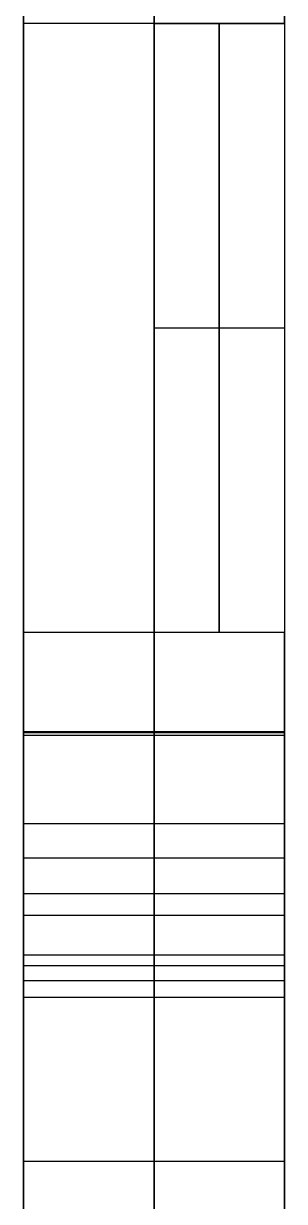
# Model space of a CAD drawing. Extents: x 6886 to 7154, y -44440 to -39703.
# Drawn here: x 7104.5 to 7122.5, y -40526.6 to -40445.4 of the extents above; entities that cross this region are included whole.
import ezdxf

# ---------------------------------------------------------------- set-up
doc = ezdxf.new("R2010")
doc.units = 0
doc.layers.add('ENDS', color=40, linetype='CONTINUOUS')

# ---------------------------------------------------------------- blocks, each defined once
blk = doc.blocks.new('SKYLARK200_END-S-1')
at = {"layer": 'ENDS'}
for p, q in [((-50, 4450.028, 141), (-50, 3868.028, 141)), ((-32, 4450.028, 141), (-32, 3868.028, 141)), ((-50, 4027.606, 282), (-50, 3886, 282)), ((-50, 4027.606, 264), (-50, 3886, 264)), ((-50, 4027.606, 273), (-50, 3886, 273)), ((-50, 4012.128, 226), (-50, 3934.128, 226)), ((-50, 3934.128, 56), (-50, 4012.128, 56)), ((-41, 3934.128, 56), (-41, 4012.128, 56)), ((-41, 4012.128, 226), (-41, 3934.128, 226)), ((-32, 4012.128, 226), (-32, 3994.128, 226)), ((-32, 3994.128, 56), (-32, 4012.128, 56)), ((-32, 3994.128, 56), (-50, 3994.128, 56)), ((-41, 3994.128, 226), (-50, 3994.128, 226)), ((-41, 3994.128, 56), (-32, 3994.128, 56)), ((-41, 3994.128, 56), (-41, 3952.128, 56)), ((-41, 3952.128, 226), (-41, 3994.128, 226)), ((-41, 3994.128, 226), (-32, 3994.128, 226)), ((-41, 3954.942, 66.5), (-41, 3991.315, 66.5)), ((-41, 3954.942, 215.5), (-41, 3991.315, 215.5)), ((-32, 3973.128, 77), (-41, 3973.128, 77)), ((-41, 3973.128, 56), (-41, 3973.128, 77)), ((-32, 3973.128, 205), (-41, 3973.128, 205)), ((-41, 3973.128, 226), (-41, 3973.128, 205)), ((-50, 3956.803, 282), (-50, 3956.803, 264)), ((-41, 3952.128, 56), (-50, 3952.128, 56)), ((-41, 3952.128, 226), (-50, 3952.128, 226)), ((-32, 3952.128, 56), (-41, 3952.128, 56)), ((-32, 3952.128, 226), (-41, 3952.128, 226)), ((-32, 3934.128, 56), (-32, 3952.128, 56)), ((-32, 3952.128, 226), (-32, 3934.128, 226)), ((-32, 3945.278, 282), (-50, 3945.278, 282)), ((-50, 3945.278, 282), (-50, 3932.624, 282)), ((-32, 3945.278, 0), (-50, 3945.278, 0)), ((-50, 3932.624, 0), (-50, 3945.278, 0)), ((-32, 3945.215, 281.132), (-50, 3945.215, 281.132)), ((-32, 3945.215, 0.867), (-50, 3945.215, 0.867)), ((-32, 3945.027, 280.283), (-50, 3945.027, 280.283)), ((-50, 3928.128, 232), (-50, 3945.027, 280.283)), ((-32, 3945.027, 1.716), (-50, 3945.027, 1.716)), ((-50, 3945.027, 1.716), (-50, 3928.128, 50)), ((-41, 3945.278, 282), (-41, 3932.624, 282)), ((-41, 3932.624, 0), (-41, 3945.278, 0)), ((-41, 3928.128, 232), (-41, 3945.027, 280.283)), ((-41, 3945.027, 1.716), (-41, 3928.128, 50)), ((-32, 3945.278, 282), (-32, 3932.624, 282)), ((-32, 3932.624, 0), (-32, 3945.278, 0)), ((-32, 3928.128, 232), (-32, 3945.027, 280.283)), ((-32, 3945.027, 1.716), (-32, 3928.128, 50)), ((-32, 3938.951, 282), (-50, 3938.951, 282)), ((-32, 3938.951, 0), (-50, 3938.951, 0)), ((-32, 3936.578, 256.142), (-50, 3936.578, 256.142)), ((-32, 3936.578, 25.858), (-50, 3936.578, 25.858)), ((-32, 3934.128, 226), (-50, 3934.128, 226)), ((-32, 3934.128, 56), (-50, 3934.128, 56)), ((-32, 3932.624, 282), (-50, 3932.624, 282)), ((-32, 3932.624, 0), (-50, 3932.624, 0)), ((-32, 3929.886, 227.757), (-50, 3929.886, 227.757)), ((-32, 3929.886, 54.242), (-50, 3929.886, 54.242)), ((-32, 3929.16, 283.101), (-50, 3929.16, 283.101)), ((-32, 3929.16, -1.101), (-50, 3929.16, -1.101)), ((-32, 3928.128, 232), (-50, 3928.128, 232)), ((-32, 3928.128, 50), (-50, 3928.128, 50)), ((-32, 3926.967, 286), (-50, 3926.967, 286)), ((-32, 3926.967, -4), (-50, 3926.967, -4)), ((-32, 3915.653, 294), (-50, 3915.653, 294)), ((-32, 3915.653, -12), (-50, 3915.653, -12))]:
    blk.add_line(p, q, dxfattribs=at)
at = {"layer": 'ENDS', "extrusion": (-1, 0, 0)}
for centre, radius, start, end in [((-3973.128, 56, 41), 21, 0, 180), ((-3973.128, 226, 41), 21, 180, 0), ((-3973.128, 226, 32), 21, 180, 0), ((-3934.128, 232, 50), 6, 269.99996, 360), ((-3934.128, 50, 50), 6, 0, 90.00004), ((-3934.128, 232, 41), 6, 269.99996, 360), ((-3934.128, 50, 41), 6, 0, 90.00004), ((-3934.128, 232, 32), 6, 269.99996, 360), ((-3934.128, 50, 32), 6, 0, 90.00004), ((-3932.624, 288, 50), 6, 270, 340.52878), ((-3932.624, -6, 50), 6, 19.47122, 90), ((-3932.624, 288, 41), 6, 270, 340.52878), ((-3932.624, -6, 41), 6, 19.47122, 90), ((-3932.624, 288, 32), 6, 270, 340.52878), ((-3932.624, -6, 32), 6, 19.47122, 90)]:
    blk.add_arc(centre, radius, start, end, dxfattribs=at)
at = {"layer": 'ENDS', "extrusion": (1, 0, 0)}
for centre, radius, start, end in [((3973.128, 56, -36.5), 21, 0, 180), ((3973.128, 226, -36.5), 21, 180, 0), ((3973.128, 56, -32), 21, 360, 180), ((3939.278, 282, -50), 6, 343.37705, 0), ((3939.278, 0, -50), 6, 0, 16.62295), ((3939.278, 282, -41), 6, 343.37705, 360), ((3939.278, 0, -41), 6, 0, 16.62295), ((3939.278, 282, -32), 6, 343.37705, 0), ((3939.278, 0, -32), 6, 0, 16.62295), ((3915.653, 282, -50), 12, 19.47122, 160.52878), ((3915.653, 0, -50), 12, 199.47122, 340.52878), ((3915.653, 282, -41), 12, 19.47122, 160.52878), ((3915.653, 0, -41), 12, 199.47122, 340.52878), ((3915.653, 282, -32), 12, 19.47122, 160.52878), ((3915.653, 0, -32), 12, 199.47122, 340.52878)]:
    blk.add_arc(centre, radius, start, end, dxfattribs=at)

msp = doc.modelspace()

# ---------------------------------------------------------------- block references
at = {"layer": 'ENDS'}
msp.add_blockref('SKYLARK200_END-S-1', (7154.495, -44439.531, 18), dxfattribs=at)

doc.saveas('drawing.dxf')
